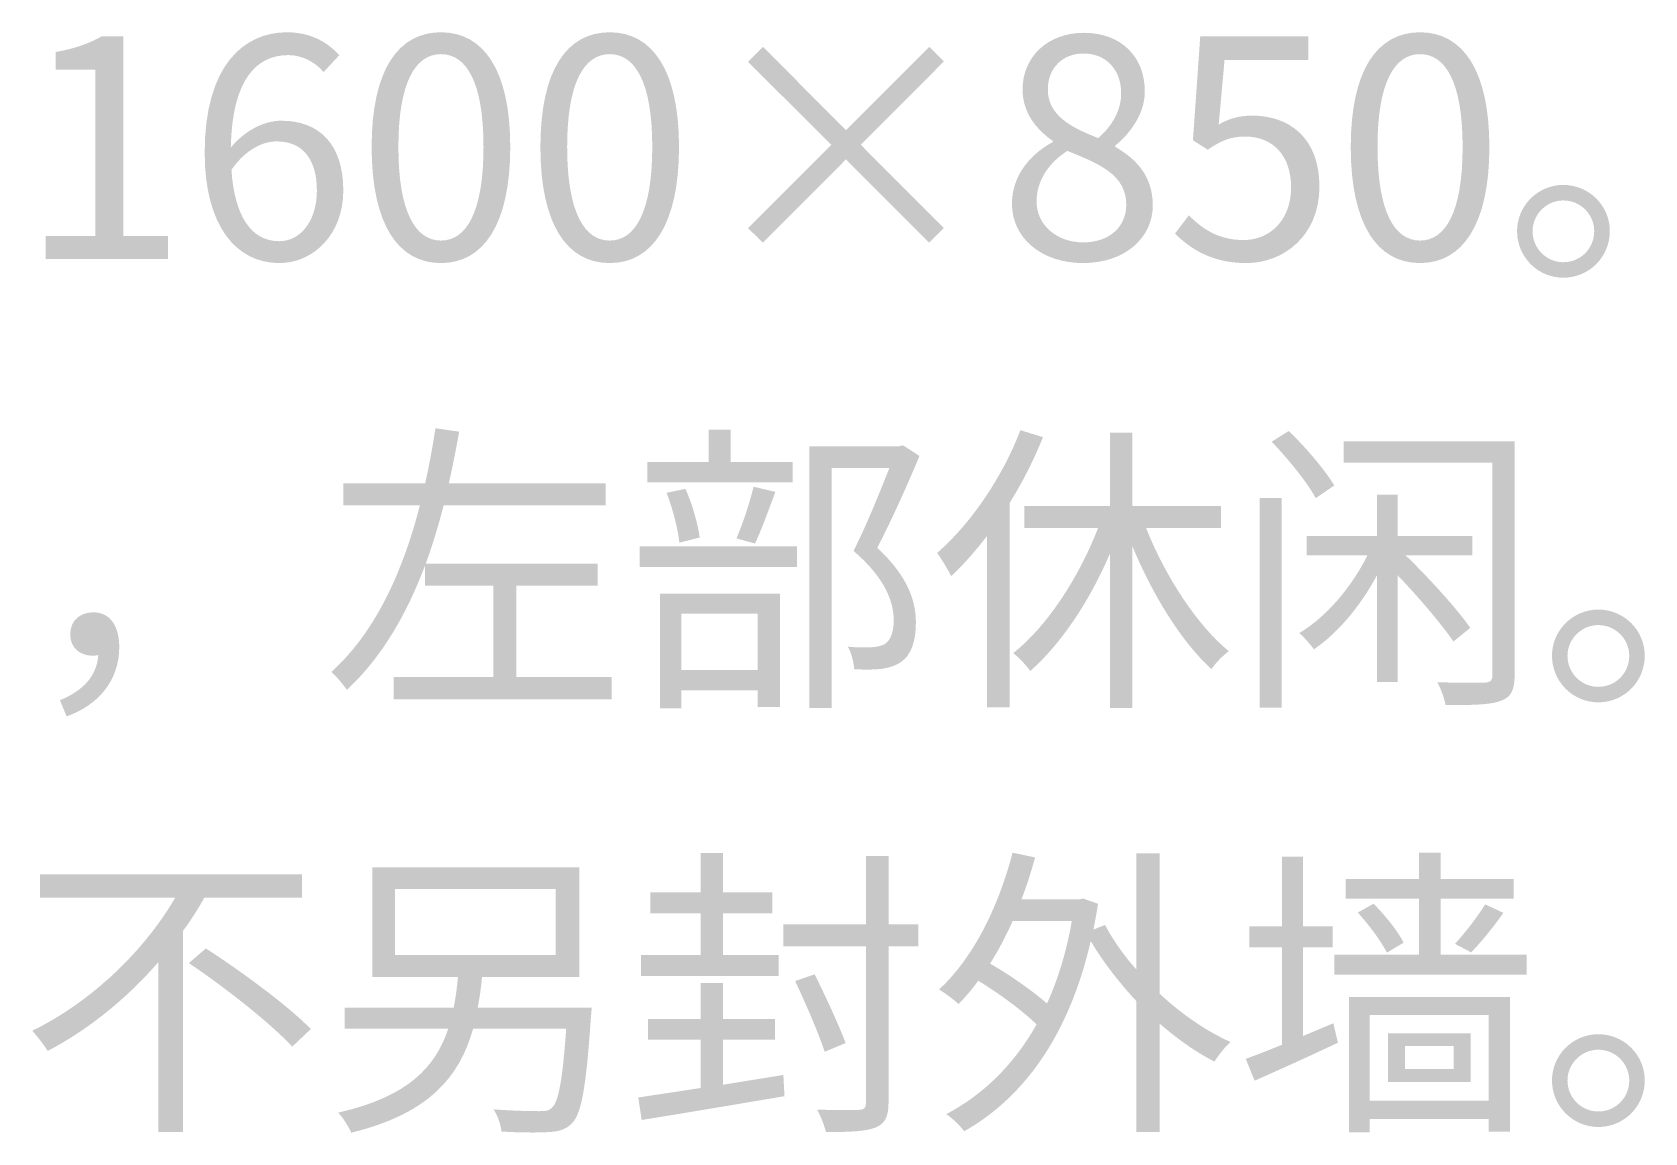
# Model space of a CAD drawing. Header units: millimetres. Extents: x -4600 to 229000, y -4300 to 19460.
# Drawn here: x 61460 to 62979, y 9372 to 10409 of the extents above; entities that cross this region are included whole.
import ezdxf

# ---------------------------------------------------------------- set-up
doc = ezdxf.new("R2010")
doc.units = ezdxf.units.MM
doc.header["$LTSCALE"] = 100
doc.layers.add('A-NOTE', color=7, linetype='Continuous', lineweight=18)

# ---------------------------------------------------------------- blocks, each defined once
blk = doc.blocks.new('A02_SHEET')
at = {"layer": 'A-NOTE'}
h = blk.add_hatch(color=256, dxfattribs=at)
edge = h.paths.add_edge_path()
edge.add_spline(control_points=[(21692.4, 10191.3), (21725, 10191.3), (21752.8, 10218.8), (21752.8, 10259.5), (21752.8, 10303.6), (21729.9, 10325.4), (21694.4, 10325.4), (21678, 10325.4), (21659.7, 10315.9), (21646.8, 10300.1)], knot_values=[0, 0, 0, 0, 1, 1, 1, 2, 2, 2, 3, 3, 3, 3], degree=3, periodic=0)
edge.add_spline(control_points=[(21646.8, 10300.1), (21648, 10365.2), (21671.7, 10387.2), (21701, 10387.2), (21713.6, 10387.2), (21726.2, 10380.9), (21734.2, 10371.2)], knot_values=[0, 0, 0, 0, 1, 1, 1, 2, 2, 2, 2], degree=3, periodic=0)
edge.add_line((21734.2, 10371.2), (21749.1, 10387.2))
edge.add_spline(control_points=[(21749.1, 10387.2), (21737.3, 10399.8), (21721.6, 10408.7), (21699.8, 10408.7), (21659.1, 10408.7), (21622.2, 10377.5), (21622.2, 10295.3), (21622.2, 10225.9), (21652.3, 10191.3), (21692.4, 10191.3)], knot_values=[0, 0, 0, 0, 1, 1, 1, 2, 2, 2, 3, 3, 3, 3], degree=3, periodic=0)
edge = h.paths.add_edge_path(flags=0)
edge.add_spline(control_points=[(21647.4, 10279.2), (21661.1, 10298.7), (21677.2, 10305.9), (21690.1, 10305.9), (21715.6, 10305.9), (21727.9, 10287.8), (21727.9, 10259.5), (21727.9, 10230.8), (21712.4, 10211.9), (21692.4, 10211.9), (21666, 10211.9), (21650.2, 10235.7), (21647.4, 10279.2)], knot_values=[0, 0, 0, 0, 1, 1, 1, 2, 2, 2, 3, 3, 3, 4, 4, 4, 4], degree=3, periodic=0)
h = blk.add_hatch(color=256, dxfattribs=at)
edge = h.paths.add_edge_path()
edge.add_spline(control_points=[(21844.8, 10191.3), (21884.6, 10191.3), (21910.1, 10227.4), (21910.1, 10300.7), (21910.1, 10373.5), (21884.6, 10408.7), (21844.8, 10408.7), (21804.7, 10408.7), (21779.5, 10373.5), (21779.5, 10300.7), (21779.5, 10227.4), (21804.7, 10191.3), (21844.8, 10191.3)], knot_values=[0, 0, 0, 0, 1, 1, 1, 2, 2, 2, 3, 3, 3, 4, 4, 4, 4], degree=3, periodic=0)
edge = h.paths.add_edge_path(flags=0)
edge.add_spline(control_points=[(21844.8, 10212.5), (21821, 10212.5), (21804.7, 10239.1), (21804.7, 10300.7), (21804.7, 10362), (21821, 10388.1), (21844.8, 10388.1), (21868.6, 10388.1), (21884.9, 10362), (21884.9, 10300.7), (21884.9, 10239.1), (21868.6, 10212.5), (21844.8, 10212.5)], knot_values=[0, 0, 0, 0, 1, 1, 1, 2, 2, 2, 3, 3, 3, 4, 4, 4, 4], degree=3, periodic=0)
h = blk.add_hatch(color=256, dxfattribs=at)
edge = h.paths.add_edge_path()
edge.add_spline(control_points=[(22003.8, 10191.3), (22043.6, 10191.3), (22069.1, 10227.4), (22069.1, 10300.7), (22069.1, 10373.5), (22043.6, 10408.7), (22003.8, 10408.7), (21963.7, 10408.7), (21938.5, 10373.5), (21938.5, 10300.7), (21938.5, 10227.4), (21963.7, 10191.3), (22003.8, 10191.3)], knot_values=[0, 0, 0, 0, 1, 1, 1, 2, 2, 2, 3, 3, 3, 4, 4, 4, 4], degree=3, periodic=0)
edge = h.paths.add_edge_path(flags=0)
edge.add_spline(control_points=[(22003.8, 10212.5), (21980, 10212.5), (21963.7, 10239.1), (21963.7, 10300.7), (21963.7, 10362), (21980, 10388.1), (22003.8, 10388.1), (22027.6, 10388.1), (22043.9, 10362), (22043.9, 10300.7), (22043.9, 10239.1), (22027.6, 10212.5), (22003.8, 10212.5)], knot_values=[0, 0, 0, 0, 1, 1, 1, 2, 2, 2, 3, 3, 3, 4, 4, 4, 4], degree=3, periodic=0)
h = blk.add_hatch(color=256, dxfattribs=at)
edge = h.paths.add_edge_path()
edge.add_spline(control_points=[(22449.8, 10191.3), (22489.1, 10191.3), (22515.5, 10215.1), (22515.5, 10245.4), (22515.5, 10274.4), (22498.6, 10290.1), (22480.2, 10300.7)], knot_values=[0, 0, 0, 0, 1, 1, 1, 2, 2, 2, 2], degree=3, periodic=0)
edge.add_line((22480.2, 10300.7), (22480.2, 10302.1))
edge.add_spline(control_points=[(22480.2, 10302.1), (22492.5, 10311.9), (22508, 10330.8), (22508, 10352.9), (22508, 10385.2), (22486.2, 10408.2), (22450.4, 10408.2), (22417.8, 10408.2), (22392.8, 10386.7), (22392.8, 10354.9), (22392.8, 10332.8), (22406, 10317), (22421.2, 10306.4)], knot_values=[0, 0, 0, 0, 1, 1, 1, 2, 2, 2, 3, 3, 3, 4, 4, 4, 4], degree=3, periodic=0)
edge.add_line((22421.2, 10306.4), (22421.2, 10305.3))
edge.add_spline(control_points=[(22421.2, 10305.3), (22402, 10295), (22382.8, 10275.2), (22382.8, 10247.1), (22382.8, 10214.8), (22410.9, 10191.3), (22449.8, 10191.3)], knot_values=[0, 0, 0, 0, 1, 1, 1, 2, 2, 2, 2], degree=3, periodic=0)
edge = h.paths.add_edge_path(flags=0)
edge.add_spline(control_points=[(22450.1, 10210.8), (22424.9, 10210.8), (22406, 10227.1), (22406, 10249.4), (22406, 10269.5), (22418, 10286.1), (22435, 10297)], knot_values=[0, 0, 0, 0, 1, 1, 1, 2, 2, 2, 2], degree=3, periodic=0)
edge.add_spline(control_points=[(22435, 10297), (22464.7, 10285), (22490.5, 10274.6), (22490.5, 10246.3), (22490.5, 10225.4), (22474.5, 10210.8), (22450.1, 10210.8)], knot_values=[0, 0, 0, 0, 1, 1, 1, 2, 2, 2, 2], degree=3, periodic=0)
edge = h.paths.add_edge_path(flags=0)
edge.add_spline(control_points=[(22464.2, 10309), (22439.2, 10318.8), (22416.6, 10329.9), (22416.6, 10354.9), (22416.6, 10375.2), (22430.7, 10388.7), (22450.1, 10388.7), (22472.5, 10388.7), (22485.7, 10372.3), (22485.7, 10351.4), (22485.7, 10336), (22478.2, 10321.6), (22464.2, 10309)], knot_values=[0, 0, 0, 0, 1, 1, 1, 2, 2, 2, 3, 3, 3, 4, 4, 4, 4], degree=3, periodic=0)
h = blk.add_hatch(color=256, dxfattribs=at)
edge = h.paths.add_edge_path()
edge.add_spline(control_points=[(22767.3, 10191.3), (22807.1, 10191.3), (22832.6, 10227.4), (22832.6, 10300.7), (22832.6, 10373.5), (22807.1, 10408.7), (22767.3, 10408.7), (22727.2, 10408.7), (22702, 10373.5), (22702, 10300.7), (22702, 10227.4), (22727.2, 10191.3), (22767.3, 10191.3)], knot_values=[0, 0, 0, 0, 1, 1, 1, 2, 2, 2, 3, 3, 3, 4, 4, 4, 4], degree=3, periodic=0)
edge = h.paths.add_edge_path(flags=0)
edge.add_spline(control_points=[(22767.3, 10212.5), (22743.5, 10212.5), (22727.2, 10239.1), (22727.2, 10300.7), (22727.2, 10362), (22743.5, 10388.1), (22767.3, 10388.1), (22791.1, 10388.1), (22807.4, 10362), (22807.4, 10300.7), (22807.4, 10239.1), (22791.1, 10212.5), (22767.3, 10212.5)], knot_values=[0, 0, 0, 0, 1, 1, 1, 2, 2, 2, 3, 3, 3, 4, 4, 4, 4], degree=3, periodic=0)
h = blk.add_hatch(color=256, dxfattribs=at)
edge = h.paths.add_edge_path()
edge.add_line((21472.3, 10195), (21587.5, 10195))
edge.add_line((21587.5, 10195), (21587.5, 10216.8))
edge.add_line((21587.5, 10216.8), (21545.4, 10216.8))
edge.add_line((21545.4, 10216.8), (21545.4, 10405))
edge.add_line((21545.4, 10405), (21525.3, 10405))
edge.add_spline(control_points=[(21525.3, 10405), (21513.9, 10398.4), (21500.4, 10393.5), (21481.8, 10390.1)], knot_values=[0, 0, 0, 0, 1, 1, 1, 1], degree=3, periodic=0)
edge.add_line((21481.8, 10390.1), (21481.8, 10373.5))
edge.add_line((21481.8, 10373.5), (21519.3, 10373.5))
edge.add_line((21519.3, 10373.5), (21519.3, 10216.8))
edge.add_line((21519.3, 10216.8), (21472.3, 10216.8))
edge.add_line((21472.3, 10216.8), (21472.3, 10195))
for points in [[(22304.9, 10210.5), (22318.6, 10224.2), (22240.4, 10302.7), (22318.6, 10381.2), (22304.9, 10395), (22226.4, 10316.5), (22148.2, 10395), (22134.1, 10380.9), (22212.6, 10302.7), (22134.1, 10224.2), (22148.2, 10210.5), (22226.4, 10289), (22304.9, 10210.5)], [(22096.9, 10034.5), (22096.9, 10003.9), (22039.3, 10003.9), (22039.3, 9984.7), (22176.2, 9984.7), (22176.2, 10003.9), (22117.8, 10003.9), (22117.8, 10034.5), (22096.9, 10034.5)], [(22616.3, 9970), (22616.3, 9772.4), (22636.9, 9772.4), (22636.9, 9970), (22616.3, 9970)], [(22032.1, 9924.5), (22032.1, 9905), (22180.3, 9905), (22180.3, 9924.5), (22032.1, 9924.5)], [(22089.4, 9635.7), (22089.4, 9598.4), (22042.2, 9598.4), (22042.2, 9578.9), (22089.4, 9578.9), (22089.4, 9539.4), (22033.3, 9539.4), (22033.3, 9519.6), (22163.1, 9519.6), (22163.1, 9539.4), (22110.4, 9539.4), (22110.4, 9578.9), (22157.1, 9578.9), (22157.1, 9598.4), (22110.4, 9598.4), (22110.4, 9635.7), (22089.4, 9635.7)]]:
    blk.add_hatch(color=256, dxfattribs=at).paths.add_polyline_path(points)
h = blk.add_hatch(color=256, dxfattribs=at)
edge = h.paths.add_edge_path()
edge.add_spline(control_points=[(22603.7, 10191.3), (22638.9, 10191.3), (22672.5, 10217.3), (22672.5, 10263.2), (22672.5, 10309.6), (22643.8, 10330.2), (22609.1, 10330.2), (22596.5, 10330.2), (22587.1, 10327.1), (22577.6, 10321.9)], knot_values=[0, 0, 0, 0, 1, 1, 1, 2, 2, 2, 3, 3, 3, 3], degree=3, periodic=0)
edge.add_line((22577.6, 10321.9), (22583.1, 10382.7))
edge.add_line((22583.1, 10382.7), (22662.1, 10382.7))
edge.add_line((22662.1, 10382.7), (22662.1, 10405))
edge.add_line((22662.1, 10405), (22560.2, 10405))
edge.add_line((22560.2, 10405), (22553.3, 10307))
edge.add_line((22553.3, 10307), (22567.3, 10298.1))
edge.add_spline(control_points=[(22567.3, 10298.1), (22579.3, 10306.2), (22588.2, 10310.5), (22602.3, 10310.5), (22628.6, 10310.5), (22645.8, 10292.7), (22645.8, 10262.6), (22645.8, 10232), (22626, 10213), (22601.1, 10213), (22576.8, 10213), (22561.3, 10224.2), (22549.5, 10236.3)], knot_values=[0, 0, 0, 0, 1, 1, 1, 2, 2, 2, 3, 3, 3, 4, 4, 4, 4], degree=3, periodic=0)
edge.add_line((22549.5, 10236.3), (22536.4, 10219.1))
edge.add_spline(control_points=[(22536.4, 10219.1), (22550.7, 10205), (22570.8, 10191.3), (22603.7, 10191.3)], knot_values=[0, 0, 0, 0, 1, 1, 1, 1], degree=3, periodic=0)
h = blk.add_hatch(color=256, dxfattribs=at)
edge = h.paths.add_edge_path()
edge.add_spline(control_points=[(22902.2, 10264.9), (22878.4, 10264.9), (22858.7, 10245.4), (22858.7, 10221.4), (22858.7, 10197), (22878.4, 10177.5), (22902.2, 10177.5), (22926.6, 10177.5), (22946.1, 10197), (22946.1, 10221.4), (22946.1, 10245.4), (22926.6, 10264.9), (22902.2, 10264.9)], knot_values=[0, 0, 0, 0, 1, 1, 1, 2, 2, 2, 3, 3, 3, 4, 4, 4, 4], degree=3, periodic=0)
edge = h.paths.add_edge_path(flags=0)
edge.add_spline(control_points=[(22902.2, 10192.1), (22886.5, 10192.1), (22873.3, 10205), (22873.3, 10221.4), (22873.3, 10237.1), (22886.5, 10250.3), (22902.2, 10250.3), (22918.6, 10250.3), (22931.4, 10237.1), (22931.4, 10221.4), (22931.4, 10205), (22918.6, 10192.1), (22902.2, 10192.1)], knot_values=[0, 0, 0, 0, 1, 1, 1, 2, 2, 2, 3, 3, 3, 4, 4, 4, 4], degree=3, periodic=0)
h = blk.add_hatch(color=256, dxfattribs=at)
edge = h.paths.add_edge_path()
edge.add_spline(control_points=[(21839.6, 10035.7), (21837, 10018.8), (21833.9, 10001.3), (21829.9, 9983.8)], knot_values=[0, 0, 0, 0, 1, 1, 1, 1], degree=3, periodic=0)
edge.add_line((21829.9, 9983.8), (21752.8, 9983.8))
edge.add_line((21752.8, 9983.8), (21752.8, 9963.2))
edge.add_line((21752.8, 9963.2), (21825, 9963.2))
edge.add_spline(control_points=[(21825, 9963.2), (21809.5, 9903), (21784.3, 9844.8), (21741.6, 9806.2)], knot_values=[0, 0, 0, 0, 1, 1, 1, 1], degree=3, periodic=0)
edge.add_spline(control_points=[(21741.6, 9806.2), (21746.2, 9802.2), (21752.8, 9794.1), (21756.2, 9789.3)], knot_values=[0, 0, 0, 0, 1, 1, 1, 1], degree=3, periodic=0)
edge.add_spline(control_points=[(21756.2, 9789.3), (21789.8, 9820.5), (21813, 9861.8), (21829.9, 9906.7)], knot_values=[0, 0, 0, 0, 1, 1, 1, 1], degree=3, periodic=0)
edge.add_line((21829.9, 9906.7), (21829.9, 9887.5))
edge.add_line((21829.9, 9887.5), (21894.1, 9887.5))
edge.add_line((21894.1, 9887.5), (21894.1, 9801.3))
edge.add_line((21894.1, 9801.3), (21800.1, 9801.3))
edge.add_line((21800.1, 9801.3), (21800.1, 9780.4))
edge.add_line((21800.1, 9780.4), (22005.5, 9780.4))
edge.add_line((22005.5, 9780.4), (22005.5, 9801.3))
edge.add_line((22005.5, 9801.3), (21915.8, 9801.3))
edge.add_line((21915.8, 9801.3), (21915.8, 9887.5))
edge.add_line((21915.8, 9887.5), (21992.6, 9887.5))
edge.add_line((21992.6, 9887.5), (21992.6, 9908.2))
edge.add_line((21992.6, 9908.2), (21830.5, 9908.2))
edge.add_spline(control_points=[(21830.5, 9908.2), (21837, 9925.9), (21842.5, 9944.5), (21847.4, 9963.2)], knot_values=[0, 0, 0, 0, 1, 1, 1, 1], degree=3, periodic=0)
edge.add_line((21847.4, 9963.2), (22000.1, 9963.2))
edge.add_line((22000.1, 9963.2), (22000.1, 9983.8))
edge.add_line((22000.1, 9983.8), (21852.2, 9983.8))
edge.add_spline(control_points=[(21852.2, 9983.8), (21855.9, 10000.1), (21859.1, 10016.5), (21862, 10032.5)], knot_values=[0, 0, 0, 0, 1, 1, 1, 1], degree=3, periodic=0)
edge.add_line((21862, 10032.5), (21839.6, 10035.7))
h = blk.add_hatch(color=256, dxfattribs=at)
edge = h.paths.add_edge_path()
edge.add_spline(control_points=[(22390.8, 10033.9), (22373.4, 9988.7), (22343.8, 9945.7), (22312.3, 9918.2)], knot_values=[0, 0, 0, 0, 1, 1, 1, 1], degree=3, periodic=0)
edge.add_spline(control_points=[(22312.3, 9918.2), (22316.3, 9913), (22322.9, 9901.6), (22325.5, 9896.4)], knot_values=[0, 0, 0, 0, 1, 1, 1, 1], degree=3, periodic=0)
edge.add_spline(control_points=[(22325.5, 9896.4), (22337.3, 9907.3), (22348.4, 9920.2), (22359.3, 9934.2)], knot_values=[0, 0, 0, 0, 1, 1, 1, 1], degree=3, periodic=0)
edge.add_line((22359.3, 9934.2), (22359.3, 9772.7))
edge.add_line((22359.3, 9772.7), (22380.5, 9772.7))
edge.add_line((22380.5, 9772.7), (22380.5, 9965.2))
edge.add_spline(control_points=[(22380.5, 9965.2), (22392.8, 9984.9), (22403.4, 10005.9), (22412, 10027.3)], knot_values=[0, 0, 0, 0, 1, 1, 1, 1], degree=3, periodic=0)
edge.add_line((22412, 10027.3), (22390.8, 10033.9))
h = blk.add_hatch(color=256, dxfattribs=at)
edge = h.paths.add_edge_path()
edge.add_line((22394.3, 9962.6), (22394.3, 9941.7))
edge.add_line((22394.3, 9941.7), (22463.9, 9941.7))
edge.add_spline(control_points=[(22463.9, 9941.7), (22445.8, 9894.7), (22415.2, 9848.3), (22384, 9823.9)], knot_values=[0, 0, 0, 0, 1, 1, 1, 1], degree=3, periodic=0)
edge.add_spline(control_points=[(22384, 9823.9), (22389.1, 9819.9), (22396.3, 9812.5), (22400, 9807)], knot_values=[0, 0, 0, 0, 1, 1, 1, 1], degree=3, periodic=0)
edge.add_spline(control_points=[(22400, 9807), (22428.6, 9832), (22455.9, 9872.6), (22475.1, 9917.6)], knot_values=[0, 0, 0, 0, 1, 1, 1, 1], degree=3, periodic=0)
edge.add_line((22475.1, 9917.6), (22475.1, 9772.1))
edge.add_line((22475.1, 9772.1), (22496.3, 9772.1))
edge.add_line((22496.3, 9772.1), (22496.3, 9924.5))
edge.add_spline(control_points=[(22496.3, 9924.5), (22515.2, 9878.7), (22542.7, 9834.2), (22570.8, 9808.8)], knot_values=[0, 0, 0, 0, 1, 1, 1, 1], degree=3, periodic=0)
edge.add_spline(control_points=[(22570.8, 9808.8), (22574.5, 9814.5), (22581.9, 9821.9), (22587.1, 9825.7)], knot_values=[0, 0, 0, 0, 1, 1, 1, 1], degree=3, periodic=0)
edge.add_spline(control_points=[(22587.1, 9825.7), (22557.3, 9850), (22527.2, 9896.1), (22509.2, 9941.7)], knot_values=[0, 0, 0, 0, 1, 1, 1, 1], degree=3, periodic=0)
edge.add_line((22509.2, 9941.7), (22579.6, 9941.7))
edge.add_line((22579.6, 9941.7), (22579.6, 9962.6))
edge.add_line((22579.6, 9962.6), (22496.3, 9962.6))
edge.add_line((22496.3, 9962.6), (22496.3, 10031.6))
edge.add_line((22496.3, 10031.6), (22475.1, 10031.6))
edge.add_line((22475.1, 10031.6), (22475.1, 9962.6))
edge.add_line((22475.1, 9962.6), (22394.3, 9962.6))
h = blk.add_hatch(color=256, dxfattribs=at)
edge = h.paths.add_edge_path()
edge.add_spline(control_points=[(22627.5, 10023), (22642.9, 10007), (22661.3, 9984.4), (22669, 9969.8)], knot_values=[0, 0, 0, 0, 1, 1, 1, 1], degree=3, periodic=0)
edge.add_line((22669, 9969.8), (22686.5, 9981.8))
edge.add_spline(control_points=[(22686.5, 9981.8), (22677.9, 9996.1), (22659.6, 10017.9), (22643.5, 10033.1)], knot_values=[0, 0, 0, 0, 1, 1, 1, 1], degree=3, periodic=0)
edge.add_line((22643.5, 10033.1), (22627.5, 10023))
h = blk.add_hatch(color=256, dxfattribs=at)
edge = h.paths.add_edge_path()
edge.add_line((22192, 10018.8), (22192, 9772.1))
edge.add_line((22192, 9772.1), (22212.9, 9772.1))
edge.add_line((22212.9, 9772.1), (22212.9, 9998.4))
edge.add_line((22212.9, 9998.4), (22267.4, 9998.4))
edge.add_spline(control_points=[(22267.4, 9998.4), (22258.2, 9975.5), (22245.9, 9944.3), (22233.5, 9920.2)], knot_values=[0, 0, 0, 0, 1, 1, 1, 1], degree=3, periodic=0)
edge.add_spline(control_points=[(22233.5, 9920.2), (22262.8, 9895), (22271.1, 9873.2), (22271.4, 9855.5)], knot_values=[0, 0, 0, 0, 1, 1, 1, 1], degree=3, periodic=0)
edge.add_spline(control_points=[(22271.4, 9855.5), (22271.4, 9844.8), (22269.1, 9836.5), (22263.1, 9832.5)], knot_values=[0, 0, 0, 0, 1, 1, 1, 1], degree=3, periodic=0)
edge.add_spline(control_points=[(22263.1, 9832.5), (22259.6, 9830.5), (22255.3, 9829.7), (22250.5, 9829.4), (22245, 9829.1), (22236.7, 9829.1), (22228.1, 9830)], knot_values=[0, 0, 0, 0, 1, 1, 1, 2, 2, 2, 2], degree=3, periodic=0)
edge.add_spline(control_points=[(22228.1, 9830), (22231.8, 9823.6), (22233.8, 9814.8), (22234.1, 9808.8)], knot_values=[0, 0, 0, 0, 1, 1, 1, 1], degree=3, periodic=0)
edge.add_spline(control_points=[(22234.1, 9808.8), (22242.7, 9808.2), (22251.9, 9808.2), (22259.3, 9809), (22266.5, 9809.9), (22272.8, 9811.9), (22278, 9815.3), (22288, 9821.9), (22292.3, 9835.4), (22292.3, 9853.2), (22292, 9873.5), (22284.8, 9896.1), (22255.9, 9923.1)], knot_values=[0, 0, 0, 0, 1, 1, 1, 2, 2, 2, 3, 3, 3, 4, 4, 4, 4], degree=3, periodic=0)
edge.add_spline(control_points=[(22255.9, 9923.1), (22269.4, 9949.1), (22284.3, 9982.4), (22295.7, 10009.6)], knot_values=[0, 0, 0, 0, 1, 1, 1, 1], degree=3, periodic=0)
edge.add_line((22295.7, 10009.6), (22280.2, 10019.6))
edge.add_line((22280.2, 10019.6), (22276.5, 10018.8))
edge.add_line((22276.5, 10018.8), (22192, 10018.8))
h = blk.add_hatch(color=256, dxfattribs=at)
edge = h.paths.add_edge_path()
edge.add_line((22695.4, 10023.3), (22695.4, 10003.3))
edge.add_line((22695.4, 10003.3), (22835.5, 10003.3))
edge.add_line((22835.5, 10003.3), (22835.5, 9803.3))
edge.add_spline(control_points=[(22835.5, 9803.3), (22835.5, 9798.2), (22833.8, 9796.4), (22828.3, 9796.1)], knot_values=[0, 0, 0, 0, 1, 1, 1, 1], degree=3, periodic=0)
edge.add_spline(control_points=[(22828.3, 9796.1), (22822.6, 9796.1), (22803.4, 9795.9), (22783.6, 9796.4)], knot_values=[0, 0, 0, 0, 1, 1, 1, 1], degree=3, periodic=0)
edge.add_spline(control_points=[(22783.6, 9796.4), (22786.8, 9790.7), (22790.2, 9781), (22791.4, 9774.9)], knot_values=[0, 0, 0, 0, 1, 1, 1, 1], degree=3, periodic=0)
edge.add_spline(control_points=[(22791.4, 9774.9), (22817.1, 9774.9), (22834, 9775.2), (22843.5, 9779)], knot_values=[0, 0, 0, 0, 1, 1, 1, 1], degree=3, periodic=0)
edge.add_spline(control_points=[(22843.5, 9779), (22853.2, 9782.4), (22856.4, 9789.3), (22856.4, 9803.3)], knot_values=[0, 0, 0, 0, 1, 1, 1, 1], degree=3, periodic=0)
edge.add_line((22856.4, 9803.3), (22856.4, 10023.3))
edge.add_line((22856.4, 10023.3), (22695.4, 10023.3))
edge = h.paths.add_edge_path(flags=0)
edge.add_line((22726.6, 9973.2), (22726.6, 9934.2))
edge.add_line((22726.6, 9934.2), (22660.4, 9934.2))
edge.add_line((22660.4, 9934.2), (22660.4, 9915.9))
edge.add_line((22660.4, 9915.9), (22717.7, 9915.9))
edge.add_spline(control_points=[(22717.7, 9915.9), (22702.5, 9885.5), (22678.5, 9857.5), (22653.5, 9842.8)], knot_values=[0, 0, 0, 0, 1, 1, 1, 1], degree=3, periodic=0)
edge.add_spline(control_points=[(22653.5, 9842.8), (22657.8, 9839.1), (22664.1, 9832), (22667.3, 9827.4)], knot_values=[0, 0, 0, 0, 1, 1, 1, 1], degree=3, periodic=0)
edge.add_spline(control_points=[(22667.3, 9827.4), (22689.6, 9842.6), (22711.1, 9868.1), (22726.6, 9897)], knot_values=[0, 0, 0, 0, 1, 1, 1, 1], degree=3, periodic=0)
edge.add_line((22726.6, 9897), (22726.6, 9796.7))
edge.add_line((22726.6, 9796.7), (22746.1, 9796.7))
edge.add_line((22746.1, 9796.7), (22746.1, 9897.3))
edge.add_spline(control_points=[(22746.1, 9897.3), (22766.7, 9875.8), (22787.3, 9851.4), (22798.8, 9834.8)], knot_values=[0, 0, 0, 0, 1, 1, 1, 1], degree=3, periodic=0)
edge.add_line((22798.8, 9834.8), (22814.6, 9847.7))
edge.add_spline(control_points=[(22814.6, 9847.7), (22801.7, 9866.1), (22777, 9893.3), (22753.8, 9915.9)], knot_values=[0, 0, 0, 0, 1, 1, 1, 1], degree=3, periodic=0)
edge.add_line((22753.8, 9915.9), (22816.6, 9915.9))
edge.add_line((22816.6, 9915.9), (22816.6, 9934.2))
edge.add_line((22816.6, 9934.2), (22746.1, 9934.2))
edge.add_line((22746.1, 9934.2), (22746.1, 9973.2))
edge.add_line((22746.1, 9973.2), (22726.6, 9973.2))
h = blk.add_hatch(color=256, dxfattribs=at)
edge = h.paths.add_edge_path()
edge.add_spline(control_points=[(22057.4, 9974.9), (22063.1, 9960), (22068.2, 9940.8), (22069.4, 9927.9)], knot_values=[0, 0, 0, 0, 1, 1, 1, 1], degree=3, periodic=0)
edge.add_line((22069.4, 9927.9), (22088.6, 9932.8))
edge.add_spline(control_points=[(22088.6, 9932.8), (22086.9, 9945.1), (22081.7, 9964.3), (22075.1, 9978.6)], knot_values=[0, 0, 0, 0, 1, 1, 1, 1], degree=3, periodic=0)
edge.add_line((22075.1, 9978.6), (22057.4, 9974.9))
h = blk.add_hatch(color=256, dxfattribs=at)
edge = h.paths.add_edge_path()
edge.add_spline(control_points=[(22139.3, 9980.6), (22135.9, 9966.3), (22129, 9945.1), (22123.2, 9931.9)], knot_values=[0, 0, 0, 0, 1, 1, 1, 1], degree=3, periodic=0)
edge.add_line((22123.2, 9931.9), (22140.7, 9927.1))
edge.add_spline(control_points=[(22140.7, 9927.1), (22146.7, 9939.7), (22153.6, 9958.9), (22159.9, 9975.8)], knot_values=[0, 0, 0, 0, 1, 1, 1, 1], degree=3, periodic=0)
edge.add_line((22159.9, 9975.8), (22139.3, 9980.6))
h = blk.add_hatch(color=256, dxfattribs=at)
h.paths.add_polyline_path([(22051.3, 9879.8), (22051.3, 9771.8), (22071.4, 9771.8), (22071.4, 9788.7), (22143.3, 9788.7), (22143.3, 9773.2), (22164.2, 9773.2), (22164.2, 9879.8), (22051.3, 9879.8)])
h.paths.add_polyline_path([(22071.4, 9807.9), (22071.4, 9860.9), (22143.3, 9860.9), (22143.3, 9807.9), (22071.4, 9807.9)], flags=0)
h = blk.add_hatch(color=256, dxfattribs=at)
edge = h.paths.add_edge_path()
edge.add_spline(control_points=[(21492.1, 9764.3), (21522.2, 9774.9), (21541.7, 9798.4), (21541.7, 9829.4), (21541.7, 9849.4), (21533.1, 9862.3), (21517.3, 9862.3), (21505.6, 9862.3), (21495.5, 9855.2), (21495.5, 9841.7), (21495.5, 9828.2), (21505.3, 9821.4), (21517, 9821.4)], knot_values=[0, 0, 0, 0, 1, 1, 1, 2, 2, 2, 3, 3, 3, 4, 4, 4, 4], degree=3, periodic=0)
edge.add_line((21517, 9821.4), (21521.9, 9821.9))
edge.add_spline(control_points=[(21521.9, 9821.9), (21520.5, 9802.2), (21507.9, 9788.7), (21485.8, 9779.5)], knot_values=[0, 0, 0, 0, 1, 1, 1, 1], degree=3, periodic=0)
edge.add_line((21485.8, 9779.5), (21492.1, 9764.3))
h = blk.add_hatch(color=256, dxfattribs=at)
edge = h.paths.add_edge_path()
edge.add_spline(control_points=[(22935.2, 9864.9), (22911.4, 9864.9), (22891.6, 9845.4), (22891.6, 9821.4), (22891.6, 9797), (22911.4, 9777.5), (22935.2, 9777.5), (22959.5, 9777.5), (22979, 9797), (22979, 9821.4), (22979, 9845.4), (22959.5, 9864.9), (22935.2, 9864.9)], knot_values=[0, 0, 0, 0, 1, 1, 1, 2, 2, 2, 3, 3, 3, 4, 4, 4, 4], degree=3, periodic=0)
edge = h.paths.add_edge_path(flags=0)
edge.add_spline(control_points=[(22935.2, 9792.1), (22919.4, 9792.1), (22906.2, 9805), (22906.2, 9821.4), (22906.2, 9837.1), (22919.4, 9850.3), (22935.2, 9850.3), (22951.5, 9850.3), (22964.4, 9837.1), (22964.4, 9821.4), (22964.4, 9805), (22951.5, 9792.1), (22935.2, 9792.1)], knot_values=[0, 0, 0, 0, 1, 1, 1, 2, 2, 2, 3, 3, 3, 4, 4, 4, 4], degree=3, periodic=0)
h = blk.add_hatch(color=256, dxfattribs=at)
edge = h.paths.add_edge_path()
edge.add_line((22245.3, 9632.8), (22245.3, 9568.3))
edge.add_line((22245.3, 9568.3), (22167.4, 9568.3))
edge.add_line((22167.4, 9568.3), (22167.4, 9547.7))
edge.add_line((22167.4, 9547.7), (22245.3, 9547.7))
edge.add_line((22245.3, 9547.7), (22245.3, 9400.2))
edge.add_spline(control_points=[(22245.3, 9400.2), (22245.3, 9395.3), (22243.3, 9393.6), (22238.1, 9393.6)], knot_values=[0, 0, 0, 0, 1, 1, 1, 1], degree=3, periodic=0)
edge.add_spline(control_points=[(22238.1, 9393.6), (22233.3, 9393.3), (22217.2, 9393.3), (22199.2, 9393.9)], knot_values=[0, 0, 0, 0, 1, 1, 1, 1], degree=3, periodic=0)
edge.add_spline(control_points=[(22199.2, 9393.9), (22202.6, 9387.8), (22206.3, 9378.4), (22207.5, 9372.7)], knot_values=[0, 0, 0, 0, 1, 1, 1, 1], degree=3, periodic=0)
edge.add_spline(control_points=[(22207.5, 9372.7), (22231.3, 9372.7), (22245.6, 9373.5), (22254.2, 9377), (22262.8, 9380.4), (22266.5, 9386.7), (22266.5, 9400.2)], knot_values=[0, 0, 0, 0, 1, 1, 1, 2, 2, 2, 2], degree=3, periodic=0)
edge.add_line((22266.5, 9400.2), (22266.5, 9547.7))
edge.add_line((22266.5, 9547.7), (22294.6, 9547.7))
edge.add_line((22294.6, 9547.7), (22294.6, 9568.3))
edge.add_line((22294.6, 9568.3), (22266.5, 9568.3))
edge.add_line((22266.5, 9568.3), (22266.5, 9632.8))
edge.add_line((22266.5, 9632.8), (22245.3, 9632.8))
edge = h.paths.add_edge_path(flags=0)
edge.add_spline(control_points=[(22178.5, 9515), (22188.6, 9493.6), (22200.9, 9465.2), (22206.3, 9448.3)], knot_values=[0, 0, 0, 0, 1, 1, 1, 1], degree=3, periodic=0)
edge.add_line((22206.3, 9448.3), (22226.1, 9456.6))
edge.add_spline(control_points=[(22226.1, 9456.6), (22220.1, 9472.6), (22207.2, 9500.7), (22196.9, 9521.3)], knot_values=[0, 0, 0, 0, 1, 1, 1, 1], degree=3, periodic=0)
edge.add_line((22196.9, 9521.3), (22178.5, 9515))
h = blk.add_hatch(color=256, dxfattribs=at)
edge = h.paths.add_edge_path()
edge.add_line((22470.5, 9567.8), (22459.6, 9563.5))
edge.add_spline(control_points=[(22459.6, 9563.5), (22461, 9571.5), (22462.7, 9579.5), (22463.9, 9587.8)], knot_values=[0, 0, 0, 0, 1, 1, 1, 1], degree=3, periodic=0)
edge.add_line((22463.9, 9587.8), (22449.8, 9592.7))
edge.add_line((22449.8, 9592.7), (22445.8, 9591.8))
edge.add_line((22445.8, 9591.8), (22391.7, 9591.8))
edge.add_spline(control_points=[(22391.7, 9591.8), (22396.6, 9604.4), (22400.9, 9617.9), (22404.6, 9631.4)], knot_values=[0, 0, 0, 0, 1, 1, 1, 1], degree=3, periodic=0)
edge.add_line((22404.6, 9631.4), (22383.4, 9635.9))
edge.add_spline(control_points=[(22383.4, 9635.9), (22369.9, 9584.1), (22346.1, 9536.5), (22314.1, 9507)], knot_values=[0, 0, 0, 0, 1, 1, 1, 1], degree=3, periodic=0)
edge.add_spline(control_points=[(22314.1, 9507), (22319.5, 9503.9), (22328.7, 9497), (22332.4, 9493.3)], knot_values=[0, 0, 0, 0, 1, 1, 1, 1], degree=3, periodic=0)
edge.add_spline(control_points=[(22332.4, 9493.3), (22339, 9499.9), (22345.3, 9507.3), (22351, 9515.3)], knot_values=[0, 0, 0, 0, 1, 1, 1, 1], degree=3, periodic=0)
edge.add_spline(control_points=[(22351, 9515.3), (22371.1, 9503), (22392.8, 9487), (22406, 9474.1)], knot_values=[0, 0, 0, 0, 1, 1, 1, 1], degree=3, periodic=0)
edge.add_spline(control_points=[(22406, 9474.1), (22384.2, 9435.4), (22355, 9407.6), (22320.9, 9389.6)], knot_values=[0, 0, 0, 0, 1, 1, 1, 1], degree=3, periodic=0)
edge.add_spline(control_points=[(22320.9, 9389.6), (22326.1, 9386.4), (22334.1, 9378.4), (22337.8, 9373.5)], knot_values=[0, 0, 0, 0, 1, 1, 1, 1], degree=3, periodic=0)
edge.add_spline(control_points=[(22337.8, 9373.5), (22392.3, 9404.2), (22436.1, 9461.8), (22457, 9552.6)], knot_values=[0, 0, 0, 0, 1, 1, 1, 1], degree=3, periodic=0)
edge.add_spline(control_points=[(22457, 9552.6), (22468.8, 9532.8), (22483.7, 9513.6), (22500, 9496.1)], knot_values=[0, 0, 0, 0, 1, 1, 1, 1], degree=3, periodic=0)
edge.add_line((22500, 9496.1), (22500, 9372.7))
edge.add_line((22500, 9372.7), (22522, 9372.7))
edge.add_line((22522, 9372.7), (22522, 9474.9))
edge.add_spline(control_points=[(22522, 9474.9), (22538.7, 9460.3), (22556.1, 9448), (22573.6, 9439.1)], knot_values=[0, 0, 0, 0, 1, 1, 1, 1], degree=3, periodic=0)
edge.add_spline(control_points=[(22573.6, 9439.1), (22577.1, 9444.8), (22583.6, 9453.2), (22588.8, 9457.5)], knot_values=[0, 0, 0, 0, 1, 1, 1, 1], degree=3, periodic=0)
edge.add_spline(control_points=[(22588.8, 9457.5), (22565.9, 9467.8), (22542.7, 9483.8), (22522, 9503)], knot_values=[0, 0, 0, 0, 1, 1, 1, 1], degree=3, periodic=0)
edge.add_line((22522, 9503), (22522, 9635.4))
edge.add_line((22522, 9635.4), (22500, 9635.4))
edge.add_line((22500, 9635.4), (22500, 9525.9))
edge.add_spline(control_points=[(22500, 9525.9), (22488.2, 9539.1), (22478.2, 9553.4), (22470.5, 9567.8)], knot_values=[0, 0, 0, 0, 1, 1, 1, 1], degree=3, periodic=0)
edge = h.paths.add_edge_path(flags=0)
edge.add_line((22383.4, 9571.5), (22439.2, 9571.5))
edge.add_spline(control_points=[(22439.2, 9571.5), (22434.1, 9542.3), (22426.1, 9516.5), (22415.8, 9493.8)], knot_values=[0, 0, 0, 0, 1, 1, 1, 1], degree=3, periodic=0)
edge.add_spline(control_points=[(22415.8, 9493.8), (22402, 9505.9), (22381.1, 9520.5), (22362.2, 9531.4)], knot_values=[0, 0, 0, 0, 1, 1, 1, 1], degree=3, periodic=0)
edge.add_spline(control_points=[(22362.2, 9531.4), (22369.9, 9543.7), (22377.1, 9557.2), (22383.4, 9571.5)], knot_values=[0, 0, 0, 0, 1, 1, 1, 1], degree=3, periodic=0)
h = blk.add_hatch(color=256, dxfattribs=at)
edge = h.paths.add_edge_path()
edge.add_line((22603.1, 9441.7), (22611.4, 9421.1))
edge.add_spline(control_points=[(22611.4, 9421.1), (22634.1, 9431.1), (22662.7, 9444), (22689.9, 9456.9)], knot_values=[0, 0, 0, 0, 1, 1, 1, 1], degree=3, periodic=0)
edge.add_line((22689.9, 9456.9), (22685.6, 9475.2))
edge.add_line((22685.6, 9475.2), (22657, 9463.2))
edge.add_line((22657, 9463.2), (22657, 9546.8))
edge.add_line((22657, 9546.8), (22685.1, 9546.8))
edge.add_line((22685.1, 9546.8), (22685.1, 9566.6))
edge.add_line((22685.1, 9566.6), (22657, 9566.6))
edge.add_line((22657, 9566.6), (22657, 9632.2))
edge.add_line((22657, 9632.2), (22637.2, 9632.2))
edge.add_line((22637.2, 9632.2), (22637.2, 9566.6))
edge.add_line((22637.2, 9566.6), (22606.3, 9566.6))
edge.add_line((22606.3, 9566.6), (22606.3, 9546.8))
edge.add_line((22606.3, 9546.8), (22637.2, 9546.8))
edge.add_line((22637.2, 9546.8), (22637.2, 9454.9))
edge.add_spline(control_points=[(22637.2, 9454.9), (22624.3, 9449.7), (22612.6, 9445.1), (22603.1, 9441.7)], knot_values=[0, 0, 0, 0, 1, 1, 1, 1], degree=3, periodic=0)
h = blk.add_hatch(color=256, dxfattribs=at)
h.paths.add_polyline_path([(22766.4, 9635.9), (22766.4, 9611), (22697.1, 9611), (22697.1, 9592.7), (22766.4, 9592.7), (22766.4, 9539.7), (22686.5, 9539.7), (22686.5, 9521.1), (22867.6, 9521.1), (22867.6, 9539.7), (22786.8, 9539.7), (22786.8, 9592.7), (22855.5, 9592.7), (22855.5, 9611), (22786.8, 9611), (22786.8, 9635.9), (22766.4, 9635.9)])
edge = h.paths.add_edge_path(flags=0)
edge.add_spline(control_points=[(22828.6, 9587.2), (22821.7, 9575.8), (22809.4, 9560), (22800.2, 9550)], knot_values=[0, 0, 0, 0, 1, 1, 1, 1], degree=3, periodic=0)
edge.add_line((22800.2, 9550), (22815.4, 9542))
edge.add_spline(control_points=[(22815.4, 9542), (22824.9, 9551.7), (22836.3, 9565.5), (22845.8, 9579.2)], knot_values=[0, 0, 0, 0, 1, 1, 1, 1], degree=3, periodic=0)
edge.add_line((22845.8, 9579.2), (22828.6, 9587.2))
edge = h.paths.add_edge_path(flags=0)
edge.add_spline(control_points=[(22708.6, 9579.5), (22719.2, 9568), (22730.9, 9552), (22736.1, 9541.7)], knot_values=[0, 0, 0, 0, 1, 1, 1, 1], degree=3, periodic=0)
edge.add_line((22736.1, 9541.7), (22751.8, 9551.1))
edge.add_spline(control_points=[(22751.8, 9551.1), (22746.7, 9561.7), (22734.3, 9576.9), (22723.5, 9587.8)], knot_values=[0, 0, 0, 0, 1, 1, 1, 1], degree=3, periodic=0)
edge.add_line((22723.5, 9587.8), (22708.6, 9579.5))
h = blk.add_hatch(color=256, dxfattribs=at)
edge = h.paths.add_edge_path()
edge.add_line((21780.3, 9622.2), (21780.3, 9518.8))
edge.add_line((21780.3, 9518.8), (21860.8, 9518.8))
edge.add_spline(control_points=[(21860.8, 9518.8), (21860, 9508.7), (21858.5, 9499), (21856.8, 9489.8)], knot_values=[0, 0, 0, 0, 1, 1, 1, 1], degree=3, periodic=0)
edge.add_line((21856.8, 9489.8), (21754.2, 9489.8))
edge.add_line((21754.2, 9489.8), (21754.2, 9470.1))
edge.add_line((21754.2, 9470.1), (21851.7, 9470.1))
edge.add_spline(control_points=[(21851.7, 9470.1), (21839.6, 9433.7), (21813.5, 9405.9), (21747.9, 9391)], knot_values=[0, 0, 0, 0, 1, 1, 1, 1], degree=3, periodic=0)
edge.add_spline(control_points=[(21747.9, 9391), (21752.5, 9386.4), (21758, 9377.5), (21760.3, 9372.1)], knot_values=[0, 0, 0, 0, 1, 1, 1, 1], degree=3, periodic=0)
edge.add_spline(control_points=[(21760.3, 9372.1), (21833.9, 9390.1), (21862.3, 9424.8), (21875.1, 9470.1)], knot_values=[0, 0, 0, 0, 1, 1, 1, 1], degree=3, periodic=0)
edge.add_line((21875.1, 9470.1), (21962.8, 9470.1))
edge.add_spline(control_points=[(21962.8, 9470.1), (21959.4, 9421.6), (21955.6, 9401.3), (21949.3, 9395.6)], knot_values=[0, 0, 0, 0, 1, 1, 1, 1], degree=3, periodic=0)
edge.add_spline(control_points=[(21949.3, 9395.6), (21946.5, 9392.7), (21943.3, 9392.4), (21937.3, 9392.4), (21930.7, 9392.4), (21912.7, 9392.7), (21894.3, 9394.1)], knot_values=[0, 0, 0, 0, 1, 1, 1, 2, 2, 2, 2], degree=3, periodic=0)
edge.add_spline(control_points=[(21894.3, 9394.1), (21898.3, 9388.4), (21901.2, 9379.5), (21901.8, 9373.2)], knot_values=[0, 0, 0, 0, 1, 1, 1, 1], degree=3, periodic=0)
edge.add_spline(control_points=[(21901.8, 9373.2), (21919.5, 9372.1), (21937.3, 9372.1), (21946.2, 9372.7), (21956.2, 9373.2), (21962.5, 9375.2), (21968.5, 9381.2)], knot_values=[0, 0, 0, 0, 1, 1, 1, 2, 2, 2, 2], degree=3, periodic=0)
edge.add_spline(control_points=[(21968.5, 9381.2), (21977.4, 9390.7), (21981.7, 9416.2), (21986, 9479.8)], knot_values=[0, 0, 0, 0, 1, 1, 1, 1], degree=3, periodic=0)
edge.add_spline(control_points=[(21986, 9479.8), (21986.3, 9483), (21986.9, 9489.8), (21986.9, 9489.8)], knot_values=[0, 0, 0, 0, 1, 1, 1, 1], degree=3, periodic=0)
edge.add_line((21986.9, 9489.8), (21879.4, 9489.8))
edge.add_spline(control_points=[(21879.4, 9489.8), (21881.2, 9499), (21882.6, 9508.7), (21883.5, 9518.8)], knot_values=[0, 0, 0, 0, 1, 1, 1, 1], degree=3, periodic=0)
edge.add_line((21883.5, 9518.8), (21975.1, 9518.8))
edge.add_line((21975.1, 9518.8), (21975.1, 9622.2))
edge.add_line((21975.1, 9622.2), (21780.3, 9622.2))
h.paths.add_polyline_path([(21801.5, 9601.8), (21952.8, 9601.8), (21952.8, 9539.4), (21801.5, 9539.4), (21801.5, 9601.8)], flags=0)
h = blk.add_hatch(color=256, dxfattribs=at)
edge = h.paths.add_edge_path()
edge.add_line((21466.9, 9615.6), (21466.9, 9593.5))
edge.add_line((21466.9, 9593.5), (21594.4, 9593.5))
edge.add_spline(control_points=[(21594.4, 9593.5), (21566, 9544.5), (21516.7, 9496.1), (21459.7, 9468.1)], knot_values=[0, 0, 0, 0, 1, 1, 1, 1], degree=3, periodic=0)
edge.add_spline(control_points=[(21459.7, 9468.1), (21464.3, 9463.2), (21470.9, 9454.6), (21474.3, 9449.1)], knot_values=[0, 0, 0, 0, 1, 1, 1, 1], degree=3, periodic=0)
edge.add_spline(control_points=[(21474.3, 9449.1), (21514.2, 9470.1), (21549.7, 9499.6), (21578.6, 9532.8)], knot_values=[0, 0, 0, 0, 1, 1, 1, 1], degree=3, periodic=0)
edge.add_line((21578.6, 9532.8), (21578.6, 9372.7))
edge.add_line((21578.6, 9372.7), (21601.8, 9372.7))
edge.add_line((21601.8, 9372.7), (21601.8, 9562.3))
edge.add_spline(control_points=[(21601.8, 9562.3), (21609.3, 9572.3), (21615.9, 9582.9), (21621.9, 9593.5)], knot_values=[0, 0, 0, 0, 1, 1, 1, 1], degree=3, periodic=0)
edge.add_line((21621.9, 9593.5), (21713.8, 9593.5))
edge.add_line((21713.8, 9593.5), (21713.8, 9615.6))
edge.add_line((21713.8, 9615.6), (21466.9, 9615.6))
edge = h.paths.add_edge_path(flags=0)
edge.add_spline(control_points=[(21607.3, 9531.9), (21641.4, 9509), (21684.3, 9475.2), (21704.7, 9453.2)], knot_values=[0, 0, 0, 0, 1, 1, 1, 1], degree=3, periodic=0)
edge.add_line((21704.7, 9453.2), (21722.2, 9469.8))
edge.add_spline(control_points=[(21722.2, 9469.8), (21700.7, 9491.8), (21657.1, 9523.9), (21623.3, 9545.7)], knot_values=[0, 0, 0, 0, 1, 1, 1, 1], degree=3, periodic=0)
edge.add_line((21623.3, 9545.7), (21607.3, 9531.9))
h = blk.add_hatch(color=256, dxfattribs=at)
edge = h.paths.add_edge_path()
edge.add_line((22030.7, 9405.3), (22033.9, 9384.1))
edge.add_spline(control_points=[(22033.9, 9384.1), (22069.4, 9389.8), (22120.4, 9398.4), (22168.5, 9406.5)], knot_values=[0, 0, 0, 0, 1, 1, 1, 1], degree=3, periodic=0)
edge.add_line((22168.5, 9406.5), (22167.4, 9426.5))
edge.add_line((22167.4, 9426.5), (22110.4, 9417.3))
edge.add_line((22110.4, 9417.3), (22110.4, 9459.7))
edge.add_line((22110.4, 9459.7), (22159.6, 9459.7))
edge.add_line((22159.6, 9459.7), (22159.6, 9479.2))
edge.add_line((22159.6, 9479.2), (22110.4, 9479.2))
edge.add_line((22110.4, 9479.2), (22110.4, 9513))
edge.add_line((22110.4, 9513), (22089.4, 9513))
edge.add_line((22089.4, 9513), (22089.4, 9479.2))
edge.add_line((22089.4, 9479.2), (22039.9, 9479.2))
edge.add_line((22039.9, 9479.2), (22039.9, 9459.7))
edge.add_line((22039.9, 9459.7), (22089.4, 9459.7))
edge.add_line((22089.4, 9459.7), (22089.4, 9414.2))
edge.add_line((22089.4, 9414.2), (22030.7, 9405.3))
h = blk.add_hatch(color=256, dxfattribs=at)
h.paths.add_polyline_path([(22700.5, 9500.1), (22700.5, 9372.4), (22719.7, 9372.4), (22719.7, 9385), (22832, 9385), (22832, 9373.2), (22852.1, 9373.2), (22852.1, 9500.1), (22700.5, 9500.1)])
h.paths.add_polyline_path([(22719.7, 9402.2), (22719.7, 9483), (22832, 9483), (22832, 9402.2), (22719.7, 9402.2)], flags=0)
h.paths.add_polyline_path([(22737.2, 9465.8), (22737.2, 9419.9), (22815.1, 9419.9), (22815.1, 9465.8), (22737.2, 9465.8)], flags=0)
h.paths.add_polyline_path([(22753, 9453.7), (22799.1, 9453.7), (22799.1, 9432), (22753, 9432), (22753, 9453.7)], flags=0)
h = blk.add_hatch(color=256, dxfattribs=at)
edge = h.paths.add_edge_path()
edge.add_spline(control_points=[(22935.2, 9464.9), (22911.4, 9464.9), (22891.6, 9445.4), (22891.6, 9421.4), (22891.6, 9397), (22911.4, 9377.5), (22935.2, 9377.5), (22959.5, 9377.5), (22979, 9397), (22979, 9421.4), (22979, 9445.4), (22959.5, 9464.9), (22935.2, 9464.9)], knot_values=[0, 0, 0, 0, 1, 1, 1, 2, 2, 2, 3, 3, 3, 4, 4, 4, 4], degree=3, periodic=0)
edge = h.paths.add_edge_path(flags=0)
edge.add_spline(control_points=[(22935.2, 9392.1), (22919.4, 9392.1), (22906.2, 9405), (22906.2, 9421.4), (22906.2, 9437.1), (22919.4, 9450.3), (22935.2, 9450.3), (22951.5, 9450.3), (22964.4, 9437.1), (22964.4, 9421.4), (22964.4, 9405), (22951.5, 9392.1), (22935.2, 9392.1)], knot_values=[0, 0, 0, 0, 1, 1, 1, 2, 2, 2, 3, 3, 3, 4, 4, 4, 4], degree=3, periodic=0)

msp = doc.modelspace()

# ---------------------------------------------------------------- block references
msp.add_blockref('A02_SHEET', (40000, 0))

doc.saveas('drawing.dxf')
